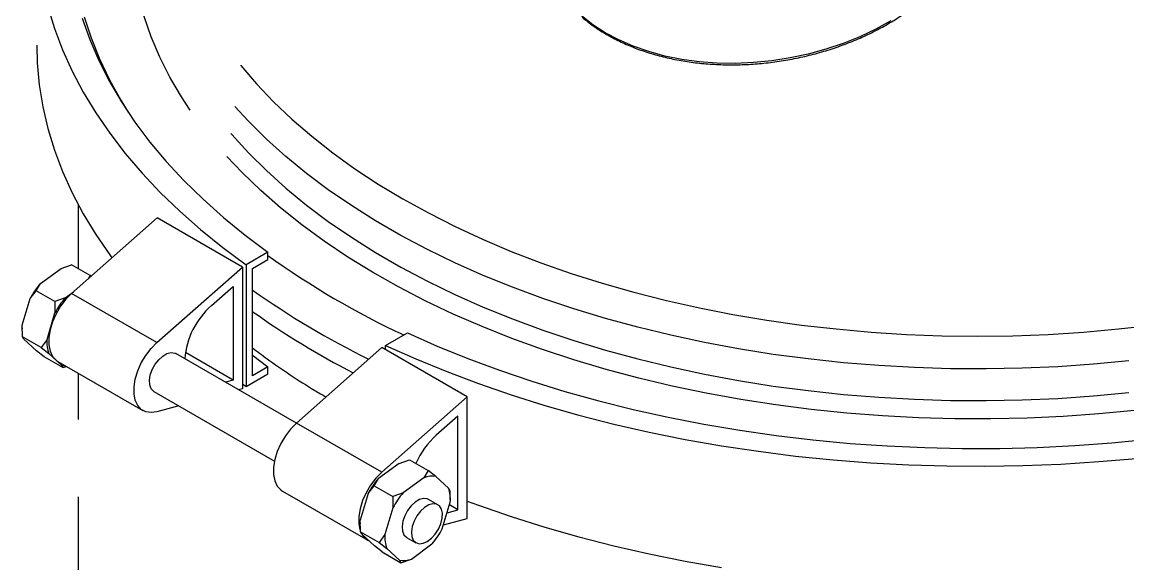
# Model space of a CAD drawing. Header units: millimetres. Extents: x 0 to 6631, y 0 to 4689.
# Drawn here: x 4344.9 to 4597, y 2030.3 to 2154 of the extents above; entities that cross this region are included whole.
import ezdxf

# ---------------------------------------------------------------- set-up
doc = ezdxf.new("R2010")
doc.units = ezdxf.units.MM
doc.header["$LTSCALE"] = 13
doc.layers.add('几何体', color=7, linetype='Continuous')

msp = doc.modelspace()

# ---------------------------------------------------------------- linework, layer by layer
at = {"layer": '几何体'}
for p, q in [((4357.67, 2112.25), (4357.67, 2097.71)), ((4375.64, 2109.31), (4356.15, 2092.06)), ((4395.09, 2098.08), (4375.64, 2109.31)), ((4400.9, 2101.44), (4395.93, 2098.57)), ((4400.9, 2099.81), (4400.9, 2101.44)), ((4353.73, 2097.76), (4356.13, 2098.59)), ((4360.38, 2096.14), (4356.13, 2098.59)), ((4375.59, 2080.84), (4395.09, 2098.08)), ((4395.09, 2098.08), (4395.09, 2070.32)), ((4395.93, 2098.57), (4395.93, 2070.8)), ((4397.35, 2097.75), (4400.9, 2099.81)), ((4349.03, 2094.33), (4353.73, 2097.76)), ((4360.38, 2096.14), (4359.94, 2095.42)), ((4360.58, 2095.98), (4360.38, 2096.14)), ((4397.35, 2073.26), (4397.35, 2097.75)), ((4348.04, 2092.68), (4349.03, 2094.33)), ((4388.02, 2089.3), (4392.97, 2093.67)), ((4392.97, 2093.67), (4392.97, 2072.28)), ((4344.87, 2084.78), (4346.68, 2090.89)), ((4346.68, 2090.89), (4348.04, 2092.68)), ((4352.28, 2090.23), (4348.04, 2092.68)), ((4354.69, 2091.06), (4352.28, 2090.23)), ((4354.69, 2091.06), (4356.59, 2092.45)), ((4375.59, 2080.84), (4356.15, 2092.06)), ((4352.28, 2090.23), (4352.34, 2087.62)), ((4350.53, 2081.52), (4352.34, 2087.62)), ((4344.85, 2084.18), (4344.85, 2083.96)), ((4344.92, 2082.17), (4344.87, 2084.78)), ((4427.75, 2080.2), (4432.72, 2083.07)), ((4349.16, 2079.72), (4344.92, 2082.17)), ((4345.26, 2081.61), (4344.92, 2082.17)), ((4348.15, 2078.94), (4345.26, 2081.61)), ((4350.53, 2081.52), (4349.16, 2079.72)), ((4349.9, 2077.57), (4348.15, 2078.94)), ((4349.16, 2079.72), (4350.91, 2078.35)), ((4353.8, 2075.67), (4350.91, 2078.35)), ((4407.4, 2062.46), (4379.91, 2078.33)), ((4392.97, 2072.28), (4382.08, 2078.57)), ((4397.35, 2077.94), (4400.9, 2075.31)), ((4426.91, 2079.71), (4407.41, 2062.47)), ((4446.35, 2068.49), (4426.91, 2079.71)), ((4427.75, 2079.23), (4427.75, 2080.2)), ((4354.14, 2075.12), (4349.9, 2077.57)), ((4352.97, 2076.56), (4372.41, 2065.34)), ((4353.8, 2075.67), (4354.14, 2075.12)), ((4354.14, 2075.12), (4354.97, 2075.4)), ((4400.9, 2075.31), (4397.35, 2073.26)), ((4400.9, 2073.68), (4400.9, 2075.31)), ((4357.67, 2073.84), (4357.67, 2063.26)), ((4395.93, 2070.8), (4400.9, 2073.68)), ((4392.97, 2072.28), (4391.21, 2071.81)), ((4395.09, 2070.32), (4394.2, 2070.08)), ((4395.09, 2071.4), (4395.93, 2070.8)), ((4374.91, 2069.67), (4402.4, 2053.8)), ((4446.35, 2068.49), (4426.86, 2051.24)), ((4446.35, 2040.73), (4446.35, 2068.49)), ((4380.57, 2066.4), (4375.59, 2065.06)), ((4444.23, 2064.08), (4439.29, 2059.71)), ((4444.23, 2042.69), (4444.23, 2064.08)), ((4426.86, 2051.24), (4407.41, 2062.47)), ((4430.8, 2053.27), (4426.1, 2049.84)), ((4430.8, 2053.27), (4433.21, 2054.1)), ((4433.21, 2054.1), (4437.45, 2051.65)), ((4437.45, 2051.65), (4436.46, 2050)), ((4439.2, 2050.28), (4437.45, 2051.65)), ((4442.09, 2047.6), (4439.2, 2050.28)), ((4423.75, 2046.39), (4425.11, 2048.19)), ((4425.11, 2048.19), (4426.1, 2049.84)), ((4425.11, 2048.19), (4429.36, 2045.74)), ((4436.46, 2050), (4431.76, 2046.57)), ((4442.43, 2047.05), (4442.09, 2047.6)), ((4357.67, 2045.64), (4357.67, 1949.95)), ((4404.23, 2046.97), (4423.68, 2035.74)), ((4423.75, 2046.39), (4421.94, 2040.29)), ((4431.76, 2046.57), (4429.36, 2045.74)), ((4429.36, 2045.74), (4429.41, 2043.13)), ((4439.66, 2043.83), (4437.54, 2045.06)), ((4442.46, 2045.21), (4442.43, 2047.05)), ((4442.5, 2045.03), (4442.5, 2045.26)), ((4429.41, 2043.13), (4427.6, 2037.02)), ((4440.67, 2038.33), (4442.48, 2044.44)), ((4441.76, 2042.02), (4444.23, 2042.69)), ((4444.23, 2042.69), (4442.29, 2043.81)), ((4422, 2037.67), (4421.94, 2040.29)), ((4440.95, 2039.27), (4446.35, 2040.73)), ((4421.93, 2039.69), (4421.93, 2039.47)), ((4422, 2037.67), (4426.24, 2035.22)), ((4422.33, 2037.12), (4422, 2037.67)), ((4422.33, 2037.12), (4425.22, 2034.44)), ((4427.6, 2037.02), (4426.24, 2035.22)), ((4426.24, 2035.22), (4427.99, 2033.85)), ((4432.54, 2036.4), (4434.66, 2035.17)), ((4426.97, 2033.07), (4425.22, 2034.44)), ((4426.97, 2033.07), (4431.22, 2030.62)), ((4427.99, 2033.85), (4430.88, 2031.18)), ((4433.62, 2031.45), (4438.32, 2034.89)), ((4430.88, 2031.18), (4431.22, 2030.62)), ((4431.22, 2030.62), (4433.62, 2031.45))]:
    msp.add_line(p, q, dxfattribs=at)
at = {"layer": '几何体', "flags": 128}
for points in [[(4383.16, 2133.91), (4381.2, 2136.91), (4378.55, 2141.42), (4376.25, 2145.99), (4374.29, 2150.61), (4372.67, 2155.28), (4371.39, 2159.99), (4370.47, 2164.72), (4369.9, 2169.47), (4369.68, 2174.23), (4369.81, 2178.99), (4370.29, 2183.74), (4371.13, 2188.48), (4372.31, 2193.19), (4373.85, 2197.87), (4374.05, 2198.41)], [(4350.71, 2157.47), (4352.22, 2152.53), (4354.07, 2147.63), (4356.26, 2142.78), (4358.79, 2137.98), (4361.65, 2133.25), (4364.85, 2128.59), (4368.37, 2124.01), (4372.2, 2119.51), (4376.35, 2115.11), (4380.81, 2110.8), (4385.56, 2106.61), (4390.6, 2102.53), (4395.93, 2098.57)], [(4358.58, 2154.83), (4360.3, 2149.99), (4362.37, 2145.19), (4364.77, 2140.44), (4367.51, 2135.76), (4370.59, 2131.15), (4373.99, 2126.61), (4377.71, 2122.16), (4381.75, 2117.8), (4386.1, 2113.55), (4390.74, 2109.39), (4395.68, 2105.36), (4400.9, 2101.44)], [(4358.99, 2155.2), (4360.57, 2150.36), (4362.49, 2145.56), (4364.76, 2140.81), (4367.36, 2136.12), (4369.04, 2133.4)], [(4542.99, 2154.28), (4539.53, 2152.36), (4535.88, 2150.63), (4532.07, 2149.1), (4528.14, 2147.78), (4524.09, 2146.67), (4519.97, 2145.79), (4515.8, 2145.14), (4511.62, 2144.72), (4507.44, 2144.55), (4503.3, 2144.61), (4499.24, 2144.92), (4495.27, 2145.46), (4491.42, 2146.23), (4487.73, 2147.24), (4484.22, 2148.46), (4480.91, 2149.9), (4477.83, 2151.54), (4474.99, 2153.38), (4472.42, 2155.39)], [(4348.17, 2148.7), (4348.29, 2144.67), (4348.74, 2139.66), (4349.55, 2134.67), (4350.71, 2129.7), (4352.22, 2124.77), (4354.07, 2119.87), (4356.26, 2115.02), (4358.79, 2110.22), (4361.65, 2105.49), (4364.85, 2100.83), (4365.32, 2100.18)], [(4394.69, 2144.12), (4394.74, 2144.07), (4398.31, 2139.89), (4402.2, 2135.8), (4406.39, 2131.81), (4410.89, 2127.93), (4415.67, 2124.16), (4420.73, 2120.52), (4426.06, 2117.01), (4431.65, 2113.64), (4437.49, 2110.41), (4443.57, 2107.34), (4449.87, 2104.42), (4456.39, 2101.66), (4463.11, 2099.06), (4470.02, 2096.64), (4477.11, 2094.4), (4484.36, 2092.33), (4491.76, 2090.45), (4499.3, 2088.76), (4506.95, 2087.26), (4514.71, 2085.96), (4522.57, 2084.85), (4530.5, 2083.94), (4538.49, 2083.23), (4546.52, 2082.72), (4554.59, 2082.41), (4562.67, 2082.31), (4570.76, 2082.41), (4578.82, 2082.72), (4586.86, 2083.23), (4594.85, 2083.94), (4602.78, 2084.85)], [(4597.23, 2076.64), (4589.16, 2075.88), (4581.04, 2075.33), (4572.89, 2074.97), (4564.72, 2074.82), (4556.54, 2074.87), (4548.38, 2075.12), (4540.24, 2075.58), (4532.14, 2076.24), (4524.1, 2077.1), (4516.14, 2078.15), (4508.25, 2079.41), (4500.47, 2080.86), (4492.81, 2082.5), (4485.27, 2084.33), (4477.88, 2086.34), (4470.64, 2088.54), (4463.57, 2090.91), (4456.69, 2093.46), (4450, 2096.18), (4443.53, 2099.06), (4437.27, 2102.1), (4431.24, 2105.29), (4425.46, 2108.63), (4419.94, 2112.1), (4414.67, 2115.72), (4409.68, 2119.46), (4404.98, 2123.32), (4400.56, 2127.29), (4396.45, 2131.37), (4393.35, 2134.74)], [(4392.46, 2128.53), (4392.65, 2128.32), (4396.45, 2124.14), (4400.56, 2120.07), (4404.98, 2116.09), (4409.68, 2112.23), (4414.67, 2108.49), (4419.94, 2104.88), (4425.46, 2101.4), (4431.24, 2098.07), (4437.27, 2094.87), (4443.53, 2091.84), (4450, 2088.96), (4456.69, 2086.24), (4463.57, 2083.69), (4470.64, 2081.32), (4477.88, 2079.12), (4485.27, 2077.11), (4492.81, 2075.28), (4500.47, 2073.63), (4508.25, 2072.19), (4516.14, 2070.93), (4524.1, 2069.87), (4532.14, 2069.02), (4540.24, 2068.36), (4548.38, 2067.9), (4556.54, 2067.65), (4564.72, 2067.6), (4572.89, 2067.75), (4581.04, 2068.1), (4589.16, 2068.66), (4597.23, 2069.42)], [(4598.55, 2065.35), (4590.42, 2064.57), (4582.23, 2063.98), (4574.01, 2063.6), (4565.77, 2063.42), (4557.52, 2063.45), (4549.28, 2063.68), (4541.06, 2064.11), (4532.89, 2064.74), (4524.77, 2065.58), (4516.72, 2066.61), (4508.75, 2067.85), (4500.88, 2069.27), (4493.12, 2070.89), (4485.49, 2072.71), (4478.01, 2074.7), (4470.67, 2076.88), (4463.51, 2079.24), (4456.52, 2081.77), (4449.73, 2084.48), (4443.15, 2087.35), (4436.78, 2090.37), (4430.65, 2093.56), (4424.75, 2096.89), (4419.11, 2100.36), (4413.73, 2103.97), (4408.62, 2107.71), (4403.79, 2111.57), (4399.26, 2115.55), (4395.02, 2119.63), (4391.57, 2123.28)], [(4356.15, 2092.06), (4354.82, 2090.71), (4353.61, 2089.14), (4352.58, 2087.41), (4351.77, 2085.59), (4351.22, 2083.76), (4350.93, 2081.98), (4350.93, 2080.34), (4351.22, 2078.89), (4351.77, 2077.7), (4352.58, 2076.82), (4352.97, 2076.56)], [(4344.85, 2084.18), (4344.85, 2084.34), (4344.87, 2084.78)], [(4432.72, 2083.07), (4439.51, 2080.06), (4446.5, 2077.2), (4453.69, 2074.52), (4461.07, 2072.01), (4468.62, 2069.68), (4476.33, 2067.53), (4484.19, 2065.57), (4492.18, 2063.8), (4500.29, 2062.21), (4508.51, 2060.82), (4516.82, 2059.63), (4525.2, 2058.64), (4533.65, 2057.85), (4542.15, 2057.26), (4550.69, 2056.87), (4559.25, 2056.69), (4567.81, 2056.71), (4576.36, 2056.93), (4584.89, 2057.36), (4593.38, 2057.99), (4601.82, 2058.82)], [(4375.59, 2065.06), (4374.26, 2064.87), (4373.06, 2065.05), (4372.03, 2065.59), (4371.22, 2066.48), (4370.66, 2067.67), (4370.38, 2069.11), (4370.38, 2070.76), (4370.66, 2072.53), (4371.22, 2074.37), (4372.03, 2076.19), (4373.06, 2077.92), (4374.26, 2079.49), (4375.59, 2080.84)], [(4374.91, 2069.67), (4374.83, 2069.72), (4374.27, 2070.31), (4373.95, 2071.17), (4373.88, 2072.24), (4374.08, 2073.44), (4374.52, 2074.68), (4375.18, 2075.88), (4376, 2076.93), (4376.93, 2077.76), (4377.89, 2078.32), (4378.82, 2078.55), (4379.64, 2078.45), (4379.91, 2078.33)], [(4427.75, 2080.2), (4434.61, 2077.12), (4441.67, 2074.21), (4448.94, 2071.47), (4456.4, 2068.9), (4464.03, 2066.5), (4471.82, 2064.29), (4479.76, 2062.26), (4487.83, 2060.41), (4496.03, 2058.76), (4504.33, 2057.3), (4512.74, 2056.03), (4521.22, 2054.96), (4529.77, 2054.1), (4538.38, 2053.43), (4547.03, 2052.96), (4555.7, 2052.7), (4564.38, 2052.63), (4573.06, 2052.78), (4581.73, 2053.12), (4590.36, 2053.67), (4598.94, 2054.41)], [(4407.41, 2062.47), (4406.08, 2061.12), (4404.88, 2059.55), (4403.85, 2057.82), (4403.04, 2056), (4402.48, 2054.16), (4402.2, 2052.39), (4402.2, 2050.74), (4402.48, 2049.3), (4403.04, 2048.11), (4403.85, 2047.22), (4404.23, 2046.97)], [(4426.86, 2051.24), (4425.53, 2049.89), (4424.32, 2048.32), (4423.29, 2046.59), (4422.48, 2044.77), (4421.93, 2042.94), (4421.64, 2041.16), (4421.64, 2039.52), (4421.89, 2038.18)], [(4436.39, 2045.28), (4435.46, 2045.02), (4434.5, 2044.45), (4433.57, 2043.6), (4432.76, 2042.53), (4432.12, 2041.33), (4431.69, 2040.09), (4431.51, 2038.9), (4431.59, 2037.84), (4431.93, 2036.99), (4432.5, 2036.42), (4432.54, 2036.4)], [(4437.54, 2045.06), (4437.22, 2045.2), (4436.39, 2045.28)], [(4438.51, 2044.06), (4437.58, 2043.8), (4436.62, 2043.22), (4435.69, 2042.37), (4434.88, 2041.31), (4434.24, 2040.11), (4433.81, 2038.87), (4433.63, 2037.67), (4433.71, 2036.61), (4434.05, 2035.77), (4434.62, 2035.2), (4435.38, 2034.95), (4436.27, 2035.04), (4437.23, 2035.46), (4438.18, 2036.18), (4439.05, 2037.15), (4439.79, 2038.29), (4440.33, 2039.52), (4440.64, 2040.75), (4440.68, 2041.89), (4440.47, 2042.85), (4440.01, 2043.56), (4439.34, 2043.98), (4438.51, 2044.06)], [(4446.35, 2044.66), (4448.94, 2043.71), (4456.4, 2041.13), (4464.03, 2038.74), (4471.82, 2036.52), (4479.76, 2034.49), (4487.83, 2032.65), (4496.03, 2031), (4504.33, 2029.54)], [(4421.93, 2039.69), (4421.93, 2039.85), (4421.94, 2040.29)]]:
    msp.add_lwpolyline(points, dxfattribs=at)
at = {"layer": '几何体'}
for centre, radius, start, end in [((4513.53, 2257.38), 192.94, 234.2848, 244.9603), ((4362.47, 2082.63), 17.82, 138.9652, 152.4013), ((4368.13, 2079.36), 17.82, 138.9652, 152.4013), ((4510.12, 2251.82), 194.9, 234.6467, 243.737), ((4400.19, 2075.59), 18.33, 131.5928, 175.0895), ((4507.55, 2242.84), 190.09, 234.5667, 242.6982), ((4358.55, 2080.89), 8.05, 175.5632, 198.4557), ((4354.62, 2079.85), 4.25, 258.9223, 270.2834), ((4452.22, 2045.5), 19.21, 132.301, 156.144), ((4438.33, 2045.14), 5.21, 80.3972, 111.0456), ((4439.55, 2038.14), 17.82, 138.9652, 152.4013), ((4434.46, 2045.06), 8.05, 355.5632, 18.4557), ((4445.2, 2034.87), 17.82, 138.9652, 152.4013), ((4424.88, 2046.59), 17.82, 318.9652, 332.4013), ((4425.51, 2038.87), 3.62, 209.2324, 245.2411), ((4435.62, 2036.4), 8.05, 175.5632, 198.4557), ((4431.75, 2036.32), 5.21, 260.3972, 291.0456)]:
    msp.add_arc(centre, radius, start, end, dxfattribs=at)
for points, knots in [([(4472.58, 2155.09), (4472.99, 2154.74), (4474.2, 2153.74), (4476.38, 2152.19), (4479.18, 2150.52), (4482.21, 2149.02), (4485.42, 2147.72), (4488.81, 2146.61), (4492.35, 2145.7), (4496.02, 2145), (4499.8, 2144.52), (4503.66, 2144.25), (4507.58, 2144.19), (4511.54, 2144.35), (4515.5, 2144.73), (4519.45, 2145.32), (4523.37, 2146.12), (4527.21, 2147.13), (4530.97, 2148.33), (4534.62, 2149.72), (4538.13, 2151.3), (4541.49, 2153.05), (4544.67, 2154.96), (4547.66, 2157.02), (4550.43, 2159.22), (4552.96, 2161.55), (4555.25, 2163.99), (4557.27, 2166.52), (4559.01, 2169.13), (4560.45, 2171.81), (4561.37, 2173.86), (4561.71, 2175.02), (4561.79, 2175.27)], [0, 0, 0, 0, 0.018387, 0.053032, 0.087707, 0.122414, 0.157139, 0.191875, 0.226614, 0.261351, 0.296084, 0.330814, 0.365539, 0.40026, 0.43498, 0.469698, 0.504418, 0.539139, 0.573863, 0.608592, 0.643327, 0.678069, 0.712819, 0.747577, 0.782342, 0.81711, 0.851876, 0.886632, 0.921368, 0.956069, 0.990721, 1, 1, 1, 1]), ([(4397.35, 2079.67), (4398.46, 2078.83), (4401.24, 2076.71), (4405.99, 2073.47), (4410.48, 2070.56), (4413.29, 2068.93), (4414.15, 2068.43)], [0, 0, 0, 0, 0.212794, 0.534617, 0.85654, 1, 1, 1, 1])]:
    msp.add_open_spline(points, degree=3, knots=knots, dxfattribs=at)

doc.saveas('drawing.dxf')
